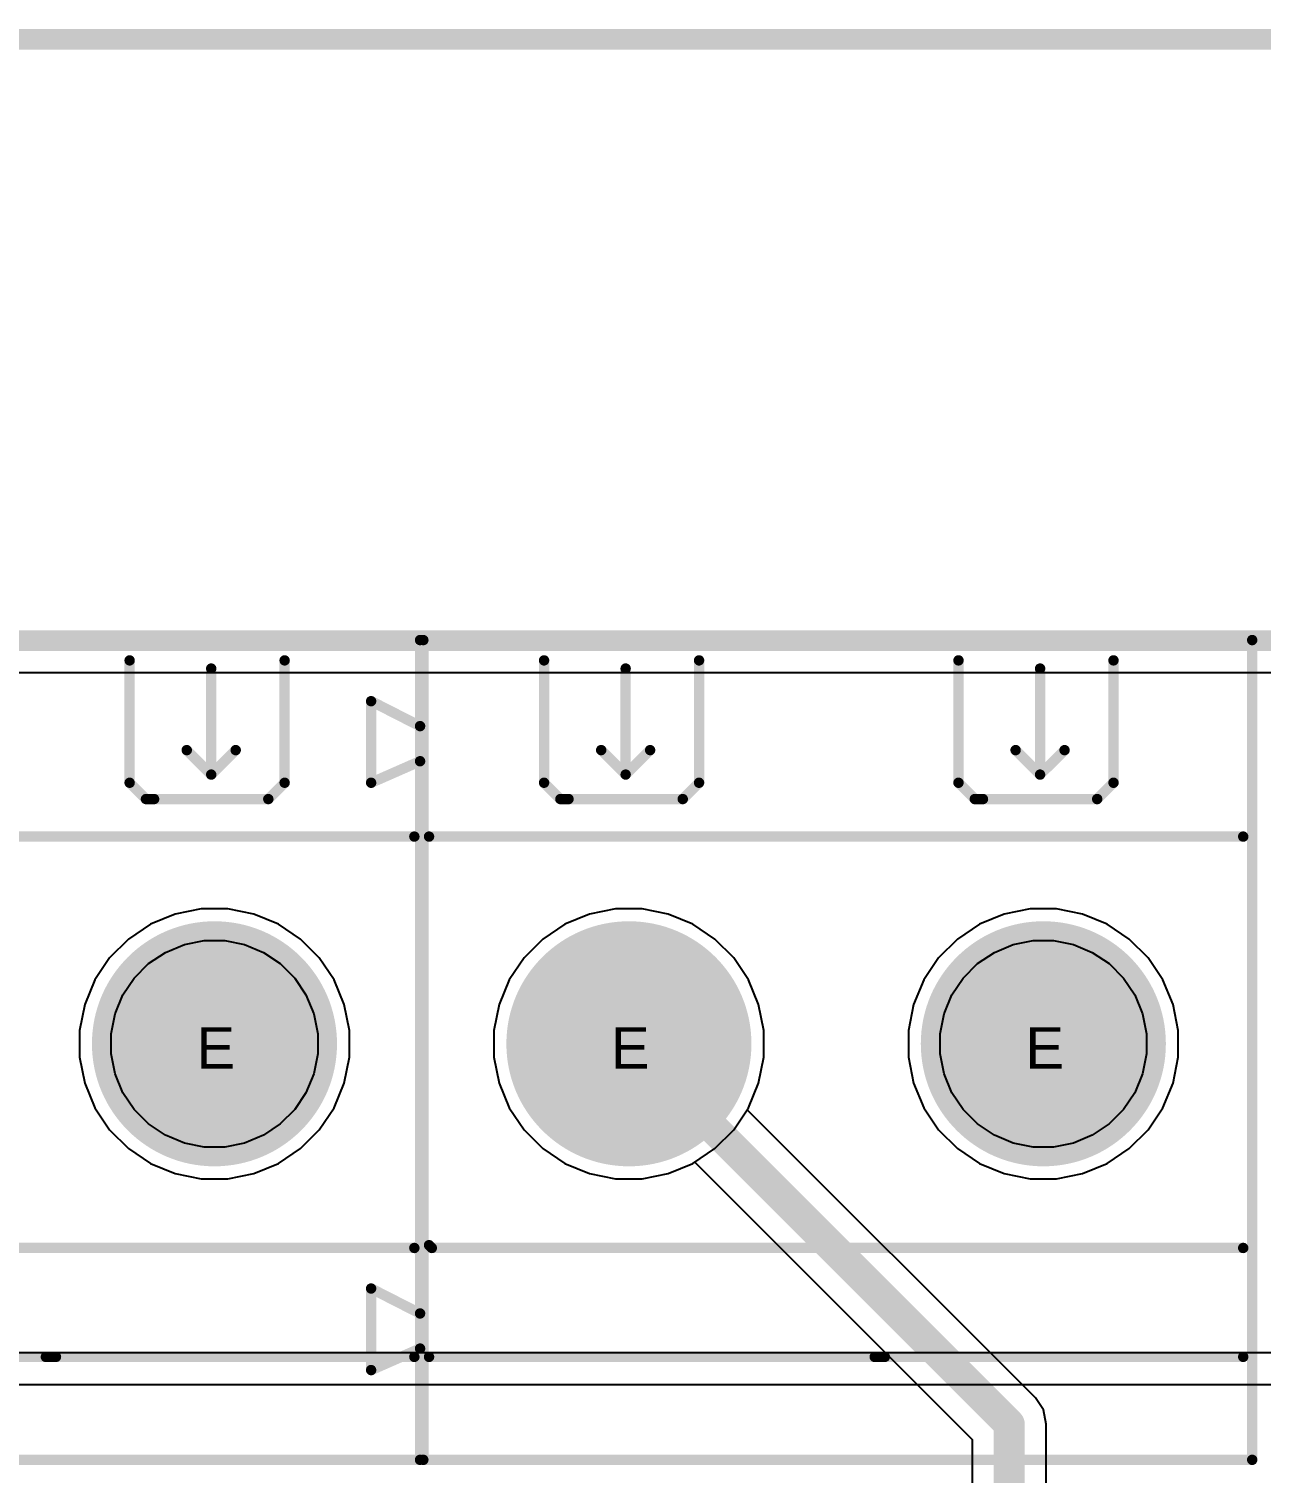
# Model space of a CAD drawing. Header units: inches. Extents: x -11 to 5379, y 0 to 5429.
# Drawn here: x 237.98 to 253.09, y 99.8 to 117.5 of the extents above; entities that cross this region are included whole.
import ezdxf

# ---------------------------------------------------------------- set-up
doc = ezdxf.new("R2010")
doc.units = ezdxf.units.IN
for name, color, linetype in [('Board Outline', 216, 'Continuous'), ('Bottom Layer', 5, 'Continuous'), ('Bottom Solder', 6, 'Continuous'), ('Dimension', 6, 'Continuous'), ('Drill Drawing', 1, 'Continuous'), ('GND', 16, 'Continuous'), ('Multi-Layer', 9, 'Continuous'), ('Pad Holes', 156, 'Continuous'), ('PWR', 76, 'Continuous'), ('Top Layer', 1, 'Continuous'), ('Top Overlay', 2, 'Continuous'), ('Top Solder', 216, 'Continuous')]:
    doc.layers.add(name, color=color, linetype=linetype)
doc.styles.add('Arial', font='', dxfattribs={"height": 0.2})
doc.styles.get('Arial').set_extended_font_data('Arial')

# ---------------------------------------------------------------- blocks, each defined once
blk = doc.blocks.new('DB128L_5_08_2P_GN_S_509')
at = {"layer": 'Bottom Layer'}
h = blk.add_hatch(color=5, dxfattribs=at)
edge = h.paths.add_edge_path()
edge.add_arc((-2.54, 0), 1.4, 0, 360)
h = blk.add_hatch(color=5, dxfattribs=at)
edge = h.paths.add_edge_path()
edge.add_arc((2.54, 0), 1.4, 0, 360)
at = {"layer": 'Bottom Solder'}
h = blk.add_hatch(color=6, dxfattribs=at)
edge = h.paths.add_edge_path()
edge.add_arc((-2.54, 0), 1.502, 0, 360)
h = blk.add_hatch(color=6, dxfattribs=at)
edge = h.paths.add_edge_path()
edge.add_arc((2.54, 0), 1.502, 0, 360)
at = {"layer": 'GND'}
h = blk.add_hatch(color=16, dxfattribs=at)
edge = h.paths.add_edge_path()
edge.add_arc((-2.54, 0), 1.4, 0, 360)
h = blk.add_hatch(color=16, dxfattribs=at)
edge = h.paths.add_edge_path()
edge.add_arc((2.54, 0), 1.4, 0, 360)
at = {"layer": 'Multi-Layer'}
h = blk.add_hatch(color=9, dxfattribs=at)
edge = h.paths.add_edge_path()
edge.add_arc((-2.54, 0), 1.4, 0, 360)
h = blk.add_hatch(color=9, dxfattribs=at)
edge = h.paths.add_edge_path()
edge.add_arc((2.54, 0), 1.4, 0, 360)
at = {"layer": 'Pad Holes'}
h = blk.add_hatch(color=7, dxfattribs=at)
edge = h.paths.add_edge_path()
edge.add_arc((-2.54, 0), 0.8, 0, 360)
h = blk.add_hatch(color=7, dxfattribs=at)
edge = h.paths.add_edge_path()
edge.add_arc((2.54, 0), 0.8, 0, 360)
at = {"layer": 'PWR'}
h = blk.add_hatch(color=76, dxfattribs=at)
edge = h.paths.add_edge_path()
edge.add_arc((-2.54, 0), 1.4, 0, 360)
h = blk.add_hatch(color=76, dxfattribs=at)
edge = h.paths.add_edge_path()
edge.add_arc((2.54, 0), 1.4, 0, 360)
at = {"layer": 'Top Layer'}
h = blk.add_hatch(color=1, dxfattribs=at)
edge = h.paths.add_edge_path()
edge.add_arc((-2.54, 0), 1.4, 0, 360)
h = blk.add_hatch(color=1, dxfattribs=at)
edge = h.paths.add_edge_path()
edge.add_arc((2.54, 0), 1.4, 0, 360)
at = {"layer": 'Top Solder'}
h = blk.add_hatch(color=216, dxfattribs=at)
edge = h.paths.add_edge_path()
edge.add_arc((-2.54, 0), 1.502, 0, 360)
h = blk.add_hatch(color=216, dxfattribs=at)
edge = h.paths.add_edge_path()
edge.add_arc((2.54, 0), 1.502, 0, 360)
at = {"layer": 'Top Overlay'}
for points in [[(-5.1, 4.949, 0.127, 0.127, 0), (5.1, 4.949, 0.127, 0.127, 0)], [(-5.1, -5.1, 0.127, 0.127, 0), (-5.1, 4.949, 0.127, 0.127, 0)], [(5.1, -5.1, 0.127, 0.127, 0), (5.1, 4.949, 0.127, 0.127, 0)], [(-3.58, 3.2, 0.127, 0.127, 0), (-3.58, 4.7, 0.127, 0.127, 0)], [(-2.58, 3.3, 0.127, 0.127, 0), (-2.58, 4.6, 0.127, 0.127, 0)], [(-1.68, 3.2, 0.127, 0.127, 0), (-1.68, 4.7, 0.127, 0.127, 0)], [(1.5, 3.2, 0.127, 0.127, 0), (1.5, 4.7, 0.127, 0.127, 0)], [(2.5, 3.3, 0.127, 0.127, 0), (2.5, 4.6, 0.127, 0.127, 0)], [(3.4, 3.2, 0.127, 0.127, 0), (3.4, 4.7, 0.127, 0.127, 0)], [(-5.7, 3.2, 0.127, 0.127, 0), (-5.7, 4.2, 0.127, 0.127, 0)], [(-5.7, 4.2, 0.127, 0.127, 0), (-5.1, 3.894, 0.127, 0.127, 0)], [(-2.88, 3.6, 0.127, 0.127, 0), (-2.58, 3.3, 0.127, 0.127, 0)], [(-2.58, 3.3, 0.127, 0.127, 0), (-2.28, 3.6, 0.127, 0.127, 0)], [(2.2, 3.6, 0.127, 0.127, 0), (2.5, 3.3, 0.127, 0.127, 0)], [(2.5, 3.3, 0.127, 0.127, 0), (2.8, 3.6, 0.127, 0.127, 0)], [(-5.7, 3.2, 0.127, 0.127, 0), (-5.1, 3.464, 0.127, 0.127, 0)], [(-3.58, 3.2, 0.127, 0.127, 0), (-3.38, 3, 0.127, 0.127, 0)], [(-1.88, 3, 0.127, 0.127, 0), (-1.68, 3.2, 0.127, 0.127, 0)], [(1.5, 3.2, 0.127, 0.127, 0), (1.7, 3, 0.127, 0.127, 0)], [(3.2, 3, 0.127, 0.127, 0), (3.4, 3.2, 0.127, 0.127, 0)], [(-3.38, 3, 0.127, 0.127, 0), (-3.28, 3, 0.127, 0.127, 0)], [(-3.28, 3, 0.127, 0.127, 0), (-1.88, 3, 0.127, 0.127, 0)], [(1.7, 3, 0.127, 0.127, 0), (1.8, 3, 0.127, 0.127, 0)], [(1.8, 3, 0.127, 0.127, 0), (3.2, 3, 0.127, 0.127, 0)], [(-4.99, 2.54, 0.127, 0.127, 0), (4.99, 2.54, 0.127, 0.127, 0)], [(-4.99, -2.469, 0.127, 0.127, 0), (-4.956, -2.503, 0.127, 0.127, 0)], [(-4.956, -2.503, 0.127, 0.127, 0), (4.99, -2.503, 0.127, 0.127, 0)], [(-5.7, -4, 0.127, 0.127, 0), (-5.7, -3, 0.127, 0.127, 0)], [(-5.7, -3, 0.127, 0.127, 0), (-5.1, -3.306, 0.127, 0.127, 0)], [(-5.7, -4, 0.127, 0.127, 0), (-5.1, -3.736, 0.127, 0.127, 0)], [(-4.99, -3.838, 0.127, 0.127, 0), (4.99, -3.838, 0.127, 0.127, 0)], [(0.473, -3.838, 0.127, 0.127, 0), (0.597, -3.838, 0.127, 0.127, 0)], [(-5.1, -5.1, 0.127, 0.127, 0), (5.1, -5.1, 0.127, 0.127, 0)]]:
    blk.add_lwpolyline(points, format="xyseb", dxfattribs=at)
for points in [[(-5.132, 4.949, 0.0635, 0.0635, 1), (-5.068, 4.949, 0.0635, 0.0635, 1)], [(-5.132, 4.949, 0.0635, 0.0635, 1), (-5.068, 4.949, 0.0635, 0.0635, 1)], [(5.068, 4.949, 0.0635, 0.0635, 1), (5.132, 4.949, 0.0635, 0.0635, 1)], [(5.068, 4.949, 0.0635, 0.0635, 1), (5.132, 4.949, 0.0635, 0.0635, 1)], [(-3.612, 4.7, 0.0635, 0.0635, 1), (-3.548, 4.7, 0.0635, 0.0635, 1)], [(-2.612, 4.6, 0.0635, 0.0635, 1), (-2.548, 4.6, 0.0635, 0.0635, 1)], [(-1.712, 4.7, 0.0635, 0.0635, 1), (-1.648, 4.7, 0.0635, 0.0635, 1)], [(1.468, 4.7, 0.0635, 0.0635, 1), (1.532, 4.7, 0.0635, 0.0635, 1)], [(2.468, 4.6, 0.0635, 0.0635, 1), (2.532, 4.6, 0.0635, 0.0635, 1)], [(3.368, 4.7, 0.0635, 0.0635, 1), (3.432, 4.7, 0.0635, 0.0635, 1)], [(-5.732, 4.2, 0.0635, 0.0635, 1), (-5.668, 4.2, 0.0635, 0.0635, 1)], [(-5.732, 4.2, 0.0635, 0.0635, 1), (-5.668, 4.2, 0.0635, 0.0635, 1)], [(-5.132, 3.894, 0.0635, 0.0635, 1), (-5.068, 3.894, 0.0635, 0.0635, 1)], [(-2.912, 3.6, 0.0635, 0.0635, 1), (-2.848, 3.6, 0.0635, 0.0635, 1)], [(-2.312, 3.6, 0.0635, 0.0635, 1), (-2.248, 3.6, 0.0635, 0.0635, 1)], [(2.168, 3.6, 0.0635, 0.0635, 1), (2.232, 3.6, 0.0635, 0.0635, 1)], [(2.768, 3.6, 0.0635, 0.0635, 1), (2.832, 3.6, 0.0635, 0.0635, 1)], [(-5.132, 3.464, 0.0635, 0.0635, 1), (-5.068, 3.464, 0.0635, 0.0635, 1)], [(-5.732, 3.2, 0.0635, 0.0635, 1), (-5.668, 3.2, 0.0635, 0.0635, 1)], [(-5.732, 3.2, 0.0635, 0.0635, 1), (-5.668, 3.2, 0.0635, 0.0635, 1)], [(-3.612, 3.2, 0.0635, 0.0635, 1), (-3.548, 3.2, 0.0635, 0.0635, 1)], [(-3.612, 3.2, 0.0635, 0.0635, 1), (-3.548, 3.2, 0.0635, 0.0635, 1)], [(-2.612, 3.3, 0.0635, 0.0635, 1), (-2.548, 3.3, 0.0635, 0.0635, 1)], [(-2.612, 3.3, 0.0635, 0.0635, 1), (-2.548, 3.3, 0.0635, 0.0635, 1)], [(-2.612, 3.3, 0.0635, 0.0635, 1), (-2.548, 3.3, 0.0635, 0.0635, 1)], [(-1.712, 3.2, 0.0635, 0.0635, 1), (-1.648, 3.2, 0.0635, 0.0635, 1)], [(-1.712, 3.2, 0.0635, 0.0635, 1), (-1.648, 3.2, 0.0635, 0.0635, 1)], [(1.468, 3.2, 0.0635, 0.0635, 1), (1.532, 3.2, 0.0635, 0.0635, 1)], [(1.468, 3.2, 0.0635, 0.0635, 1), (1.532, 3.2, 0.0635, 0.0635, 1)], [(2.468, 3.3, 0.0635, 0.0635, 1), (2.532, 3.3, 0.0635, 0.0635, 1)], [(2.468, 3.3, 0.0635, 0.0635, 1), (2.532, 3.3, 0.0635, 0.0635, 1)], [(2.468, 3.3, 0.0635, 0.0635, 1), (2.532, 3.3, 0.0635, 0.0635, 1)], [(3.368, 3.2, 0.0635, 0.0635, 1), (3.432, 3.2, 0.0635, 0.0635, 1)], [(3.368, 3.2, 0.0635, 0.0635, 1), (3.432, 3.2, 0.0635, 0.0635, 1)], [(-3.412, 3, 0.0635, 0.0635, 1), (-3.348, 3, 0.0635, 0.0635, 1)], [(-3.412, 3, 0.0635, 0.0635, 1), (-3.348, 3, 0.0635, 0.0635, 1)], [(-3.312, 3, 0.0635, 0.0635, 1), (-3.248, 3, 0.0635, 0.0635, 1)], [(-3.312, 3, 0.0635, 0.0635, 1), (-3.248, 3, 0.0635, 0.0635, 1)], [(-1.912, 3, 0.0635, 0.0635, 1), (-1.848, 3, 0.0635, 0.0635, 1)], [(-1.912, 3, 0.0635, 0.0635, 1), (-1.848, 3, 0.0635, 0.0635, 1)], [(1.668, 3, 0.0635, 0.0635, 1), (1.732, 3, 0.0635, 0.0635, 1)], [(1.668, 3, 0.0635, 0.0635, 1), (1.732, 3, 0.0635, 0.0635, 1)], [(1.768, 3, 0.0635, 0.0635, 1), (1.832, 3, 0.0635, 0.0635, 1)], [(1.768, 3, 0.0635, 0.0635, 1), (1.832, 3, 0.0635, 0.0635, 1)], [(3.168, 3, 0.0635, 0.0635, 1), (3.232, 3, 0.0635, 0.0635, 1)], [(3.168, 3, 0.0635, 0.0635, 1), (3.232, 3, 0.0635, 0.0635, 1)], [(-5.022, 2.54, 0.0635, 0.0635, 1), (-4.958, 2.54, 0.0635, 0.0635, 1)], [(4.958, 2.54, 0.0635, 0.0635, 1), (5.022, 2.54, 0.0635, 0.0635, 1)], [(-5.022, -2.469, 0.0635, 0.0635, 1), (-4.958, -2.469, 0.0635, 0.0635, 1)], [(-4.988, -2.503, 0.0635, 0.0635, 1), (-4.924, -2.503, 0.0635, 0.0635, 1)], [(-4.988, -2.503, 0.0635, 0.0635, 1), (-4.924, -2.503, 0.0635, 0.0635, 1)], [(4.958, -2.503, 0.0635, 0.0635, 1), (5.022, -2.503, 0.0635, 0.0635, 1)], [(-5.732, -3, 0.0635, 0.0635, 1), (-5.668, -3, 0.0635, 0.0635, 1)], [(-5.732, -3, 0.0635, 0.0635, 1), (-5.668, -3, 0.0635, 0.0635, 1)], [(-5.132, -3.306, 0.0635, 0.0635, 1), (-5.068, -3.306, 0.0635, 0.0635, 1)], [(-5.132, -3.736, 0.0635, 0.0635, 1), (-5.068, -3.736, 0.0635, 0.0635, 1)], [(-5.022, -3.838, 0.0635, 0.0635, 1), (-4.958, -3.838, 0.0635, 0.0635, 1)], [(0.441, -3.838, 0.0635, 0.0635, 1), (0.505, -3.838, 0.0635, 0.0635, 1)], [(0.566, -3.838, 0.0635, 0.0635, 1), (0.629, -3.838, 0.0635, 0.0635, 1)], [(4.958, -3.838, 0.0635, 0.0635, 1), (5.022, -3.838, 0.0635, 0.0635, 1)], [(-5.732, -4, 0.0635, 0.0635, 1), (-5.668, -4, 0.0635, 0.0635, 1)], [(-5.732, -4, 0.0635, 0.0635, 1), (-5.668, -4, 0.0635, 0.0635, 1)], [(-5.132, -5.1, 0.0635, 0.0635, 1), (-5.068, -5.1, 0.0635, 0.0635, 1)], [(-5.132, -5.1, 0.0635, 0.0635, 1), (-5.068, -5.1, 0.0635, 0.0635, 1)], [(5.068, -5.1, 0.0635, 0.0635, 1), (5.132, -5.1, 0.0635, 0.0635, 1)], [(5.068, -5.1, 0.0635, 0.0635, 1), (5.132, -5.1, 0.0635, 0.0635, 1)]]:
    blk.add_lwpolyline(points, format="xyseb", close=True, dxfattribs=at)
blk = doc.blocks.new('DB128L_5_08_2P_GY_S_510')
at = {"layer": 'Bottom Layer'}
h = blk.add_hatch(color=5, dxfattribs=at)
edge = h.paths.add_edge_path()
edge.add_arc((-2.54, 0), 1.4, 0, 360)
h = blk.add_hatch(color=5, dxfattribs=at)
edge = h.paths.add_edge_path()
edge.add_arc((2.54, 0), 1.4, 0, 360)
at = {"layer": 'Bottom Solder'}
h = blk.add_hatch(color=6, dxfattribs=at)
edge = h.paths.add_edge_path()
edge.add_arc((-2.54, 0), 1.502, 0, 360)
h = blk.add_hatch(color=6, dxfattribs=at)
edge = h.paths.add_edge_path()
edge.add_arc((2.54, 0), 1.502, 0, 360)
at = {"layer": 'GND'}
h = blk.add_hatch(color=16, dxfattribs=at)
edge = h.paths.add_edge_path()
edge.add_arc((-2.54, 0), 1.4, 0, 360)
h = blk.add_hatch(color=16, dxfattribs=at)
edge = h.paths.add_edge_path()
edge.add_arc((2.54, 0), 1.4, 0, 360)
at = {"layer": 'Multi-Layer'}
h = blk.add_hatch(color=9, dxfattribs=at)
edge = h.paths.add_edge_path()
edge.add_arc((-2.54, 0), 1.4, 0, 360)
h = blk.add_hatch(color=9, dxfattribs=at)
edge = h.paths.add_edge_path()
edge.add_arc((2.54, 0), 1.4, 0, 360)
at = {"layer": 'Pad Holes'}
h = blk.add_hatch(color=7, dxfattribs=at)
edge = h.paths.add_edge_path()
edge.add_arc((-2.54, 0), 0.8, 0, 360)
h = blk.add_hatch(color=7, dxfattribs=at)
edge = h.paths.add_edge_path()
edge.add_arc((2.54, 0), 0.8, 0, 360)
at = {"layer": 'PWR'}
h = blk.add_hatch(color=76, dxfattribs=at)
edge = h.paths.add_edge_path()
edge.add_arc((-2.54, 0), 1.4, 0, 360)
h = blk.add_hatch(color=76, dxfattribs=at)
edge = h.paths.add_edge_path()
edge.add_arc((2.54, 0), 1.4, 0, 360)
at = {"layer": 'Top Layer'}
h = blk.add_hatch(color=1, dxfattribs=at)
edge = h.paths.add_edge_path()
edge.add_arc((-2.54, 0), 1.4, 0, 360)
h = blk.add_hatch(color=1, dxfattribs=at)
edge = h.paths.add_edge_path()
edge.add_arc((2.54, 0), 1.4, 0, 360)
at = {"layer": 'Top Solder'}
h = blk.add_hatch(color=216, dxfattribs=at)
edge = h.paths.add_edge_path()
edge.add_arc((-2.54, 0), 1.502, 0, 360)
h = blk.add_hatch(color=216, dxfattribs=at)
edge = h.paths.add_edge_path()
edge.add_arc((2.54, 0), 1.502, 0, 360)
at = {"layer": 'Top Overlay'}
for points in [[(-5.1, -5.1, 0.127, 0.127, 0), (-5.1, 4.949, 0.127, 0.127, 0)], [(-5.1, 4.949, 0.127, 0.127, 0), (5.1, 4.949, 0.127, 0.127, 0)], [(5.1, -5.1, 0.127, 0.127, 0), (5.1, 4.949, 0.127, 0.127, 0)], [(-3.58, 3.2, 0.127, 0.127, 0), (-3.58, 4.7, 0.127, 0.127, 0)], [(-2.58, 3.3, 0.127, 0.127, 0), (-2.58, 4.6, 0.127, 0.127, 0)], [(-1.68, 3.2, 0.127, 0.127, 0), (-1.68, 4.7, 0.127, 0.127, 0)], [(1.5, 3.2, 0.127, 0.127, 0), (1.5, 4.7, 0.127, 0.127, 0)], [(2.5, 3.3, 0.127, 0.127, 0), (2.5, 4.6, 0.127, 0.127, 0)], [(3.4, 3.2, 0.127, 0.127, 0), (3.4, 4.7, 0.127, 0.127, 0)], [(-5.7, 4.2, 0.127, 0.127, 0), (-5.1, 3.894, 0.127, 0.127, 0)], [(-5.7, 3.2, 0.127, 0.127, 0), (-5.7, 4.2, 0.127, 0.127, 0)], [(-2.88, 3.6, 0.127, 0.127, 0), (-2.58, 3.3, 0.127, 0.127, 0)], [(-2.58, 3.3, 0.127, 0.127, 0), (-2.28, 3.6, 0.127, 0.127, 0)], [(2.2, 3.6, 0.127, 0.127, 0), (2.5, 3.3, 0.127, 0.127, 0)], [(2.5, 3.3, 0.127, 0.127, 0), (2.8, 3.6, 0.127, 0.127, 0)], [(-5.7, 3.2, 0.127, 0.127, 0), (-5.1, 3.464, 0.127, 0.127, 0)], [(-3.58, 3.2, 0.127, 0.127, 0), (-3.38, 3, 0.127, 0.127, 0)], [(-1.88, 3, 0.127, 0.127, 0), (-1.68, 3.2, 0.127, 0.127, 0)], [(1.5, 3.2, 0.127, 0.127, 0), (1.7, 3, 0.127, 0.127, 0)], [(3.2, 3, 0.127, 0.127, 0), (3.4, 3.2, 0.127, 0.127, 0)], [(-3.38, 3, 0.127, 0.127, 0), (-3.28, 3, 0.127, 0.127, 0)], [(-3.28, 3, 0.127, 0.127, 0), (-1.88, 3, 0.127, 0.127, 0)], [(1.7, 3, 0.127, 0.127, 0), (1.8, 3, 0.127, 0.127, 0)], [(1.8, 3, 0.127, 0.127, 0), (3.2, 3, 0.127, 0.127, 0)], [(-4.99, 2.54, 0.127, 0.127, 0), (4.99, 2.54, 0.127, 0.127, 0)], [(-4.99, -2.469, 0.127, 0.127, 0), (-4.956, -2.503, 0.127, 0.127, 0)], [(-4.956, -2.503, 0.127, 0.127, 0), (4.99, -2.503, 0.127, 0.127, 0)], [(-5.7, -3, 0.127, 0.127, 0), (-5.1, -3.306, 0.127, 0.127, 0)], [(-5.7, -4, 0.127, 0.127, 0), (-5.7, -3, 0.127, 0.127, 0)], [(-5.7, -4, 0.127, 0.127, 0), (-5.1, -3.736, 0.127, 0.127, 0)], [(-4.99, -3.838, 0.127, 0.127, 0), (4.99, -3.838, 0.127, 0.127, 0)], [(0.473, -3.838, 0.127, 0.127, 0), (0.597, -3.838, 0.127, 0.127, 0)], [(-5.1, -5.1, 0.127, 0.127, 0), (5.1, -5.1, 0.127, 0.127, 0)]]:
    blk.add_lwpolyline(points, format="xyseb", dxfattribs=at)
for points in [[(-5.132, 4.949, 0.0635, 0.0635, 1), (-5.068, 4.949, 0.0635, 0.0635, 1)], [(-5.132, 4.949, 0.0635, 0.0635, 1), (-5.068, 4.949, 0.0635, 0.0635, 1)], [(5.068, 4.949, 0.0635, 0.0635, 1), (5.132, 4.949, 0.0635, 0.0635, 1)], [(5.068, 4.949, 0.0635, 0.0635, 1), (5.132, 4.949, 0.0635, 0.0635, 1)], [(-3.612, 4.7, 0.0635, 0.0635, 1), (-3.548, 4.7, 0.0635, 0.0635, 1)], [(-2.612, 4.6, 0.0635, 0.0635, 1), (-2.548, 4.6, 0.0635, 0.0635, 1)], [(-1.712, 4.7, 0.0635, 0.0635, 1), (-1.648, 4.7, 0.0635, 0.0635, 1)], [(1.468, 4.7, 0.0635, 0.0635, 1), (1.532, 4.7, 0.0635, 0.0635, 1)], [(2.468, 4.6, 0.0635, 0.0635, 1), (2.532, 4.6, 0.0635, 0.0635, 1)], [(3.368, 4.7, 0.0635, 0.0635, 1), (3.432, 4.7, 0.0635, 0.0635, 1)], [(-5.732, 4.2, 0.0635, 0.0635, 1), (-5.668, 4.2, 0.0635, 0.0635, 1)], [(-5.732, 4.2, 0.0635, 0.0635, 1), (-5.668, 4.2, 0.0635, 0.0635, 1)], [(-5.132, 3.894, 0.0635, 0.0635, 1), (-5.068, 3.894, 0.0635, 0.0635, 1)], [(-2.912, 3.6, 0.0635, 0.0635, 1), (-2.848, 3.6, 0.0635, 0.0635, 1)], [(-2.312, 3.6, 0.0635, 0.0635, 1), (-2.248, 3.6, 0.0635, 0.0635, 1)], [(2.168, 3.6, 0.0635, 0.0635, 1), (2.232, 3.6, 0.0635, 0.0635, 1)], [(2.768, 3.6, 0.0635, 0.0635, 1), (2.832, 3.6, 0.0635, 0.0635, 1)], [(-5.132, 3.464, 0.0635, 0.0635, 1), (-5.068, 3.464, 0.0635, 0.0635, 1)], [(-5.732, 3.2, 0.0635, 0.0635, 1), (-5.668, 3.2, 0.0635, 0.0635, 1)], [(-5.732, 3.2, 0.0635, 0.0635, 1), (-5.668, 3.2, 0.0635, 0.0635, 1)], [(-3.612, 3.2, 0.0635, 0.0635, 1), (-3.548, 3.2, 0.0635, 0.0635, 1)], [(-3.612, 3.2, 0.0635, 0.0635, 1), (-3.548, 3.2, 0.0635, 0.0635, 1)], [(-2.612, 3.3, 0.0635, 0.0635, 1), (-2.548, 3.3, 0.0635, 0.0635, 1)], [(-2.612, 3.3, 0.0635, 0.0635, 1), (-2.548, 3.3, 0.0635, 0.0635, 1)], [(-2.612, 3.3, 0.0635, 0.0635, 1), (-2.548, 3.3, 0.0635, 0.0635, 1)], [(-1.712, 3.2, 0.0635, 0.0635, 1), (-1.648, 3.2, 0.0635, 0.0635, 1)], [(-1.712, 3.2, 0.0635, 0.0635, 1), (-1.648, 3.2, 0.0635, 0.0635, 1)], [(1.468, 3.2, 0.0635, 0.0635, 1), (1.532, 3.2, 0.0635, 0.0635, 1)], [(1.468, 3.2, 0.0635, 0.0635, 1), (1.532, 3.2, 0.0635, 0.0635, 1)], [(2.468, 3.3, 0.0635, 0.0635, 1), (2.532, 3.3, 0.0635, 0.0635, 1)], [(2.468, 3.3, 0.0635, 0.0635, 1), (2.532, 3.3, 0.0635, 0.0635, 1)], [(2.468, 3.3, 0.0635, 0.0635, 1), (2.532, 3.3, 0.0635, 0.0635, 1)], [(3.368, 3.2, 0.0635, 0.0635, 1), (3.432, 3.2, 0.0635, 0.0635, 1)], [(3.368, 3.2, 0.0635, 0.0635, 1), (3.432, 3.2, 0.0635, 0.0635, 1)], [(-3.412, 3, 0.0635, 0.0635, 1), (-3.348, 3, 0.0635, 0.0635, 1)], [(-3.412, 3, 0.0635, 0.0635, 1), (-3.348, 3, 0.0635, 0.0635, 1)], [(-3.312, 3, 0.0635, 0.0635, 1), (-3.248, 3, 0.0635, 0.0635, 1)], [(-3.312, 3, 0.0635, 0.0635, 1), (-3.248, 3, 0.0635, 0.0635, 1)], [(-1.912, 3, 0.0635, 0.0635, 1), (-1.848, 3, 0.0635, 0.0635, 1)], [(-1.912, 3, 0.0635, 0.0635, 1), (-1.848, 3, 0.0635, 0.0635, 1)], [(1.668, 3, 0.0635, 0.0635, 1), (1.732, 3, 0.0635, 0.0635, 1)], [(1.668, 3, 0.0635, 0.0635, 1), (1.732, 3, 0.0635, 0.0635, 1)], [(1.768, 3, 0.0635, 0.0635, 1), (1.832, 3, 0.0635, 0.0635, 1)], [(1.768, 3, 0.0635, 0.0635, 1), (1.832, 3, 0.0635, 0.0635, 1)], [(3.168, 3, 0.0635, 0.0635, 1), (3.232, 3, 0.0635, 0.0635, 1)], [(3.168, 3, 0.0635, 0.0635, 1), (3.232, 3, 0.0635, 0.0635, 1)], [(-5.022, 2.54, 0.0635, 0.0635, 1), (-4.958, 2.54, 0.0635, 0.0635, 1)], [(4.958, 2.54, 0.0635, 0.0635, 1), (5.022, 2.54, 0.0635, 0.0635, 1)], [(-5.022, -2.469, 0.0635, 0.0635, 1), (-4.958, -2.469, 0.0635, 0.0635, 1)], [(-4.988, -2.503, 0.0635, 0.0635, 1), (-4.924, -2.503, 0.0635, 0.0635, 1)], [(-4.988, -2.503, 0.0635, 0.0635, 1), (-4.924, -2.503, 0.0635, 0.0635, 1)], [(4.958, -2.503, 0.0635, 0.0635, 1), (5.022, -2.503, 0.0635, 0.0635, 1)], [(-5.732, -3, 0.0635, 0.0635, 1), (-5.668, -3, 0.0635, 0.0635, 1)], [(-5.732, -3, 0.0635, 0.0635, 1), (-5.668, -3, 0.0635, 0.0635, 1)], [(-5.132, -3.306, 0.0635, 0.0635, 1), (-5.068, -3.306, 0.0635, 0.0635, 1)], [(-5.132, -3.736, 0.0635, 0.0635, 1), (-5.068, -3.736, 0.0635, 0.0635, 1)], [(-5.022, -3.838, 0.0635, 0.0635, 1), (-4.958, -3.838, 0.0635, 0.0635, 1)], [(0.441, -3.838, 0.0635, 0.0635, 1), (0.505, -3.838, 0.0635, 0.0635, 1)], [(0.566, -3.838, 0.0635, 0.0635, 1), (0.629, -3.838, 0.0635, 0.0635, 1)], [(4.958, -3.838, 0.0635, 0.0635, 1), (5.022, -3.838, 0.0635, 0.0635, 1)], [(-5.732, -4, 0.0635, 0.0635, 1), (-5.668, -4, 0.0635, 0.0635, 1)], [(-5.732, -4, 0.0635, 0.0635, 1), (-5.668, -4, 0.0635, 0.0635, 1)], [(-5.132, -5.1, 0.0635, 0.0635, 1), (-5.068, -5.1, 0.0635, 0.0635, 1)], [(-5.132, -5.1, 0.0635, 0.0635, 1), (-5.068, -5.1, 0.0635, 0.0635, 1)], [(5.068, -5.1, 0.0635, 0.0635, 1), (5.132, -5.1, 0.0635, 0.0635, 1)], [(5.068, -5.1, 0.0635, 0.0635, 1), (5.132, -5.1, 0.0635, 0.0635, 1)]]:
    blk.add_lwpolyline(points, format="xyseb", close=True, dxfattribs=at)

msp = doc.modelspace()

# ---------------------------------------------------------------- linework, layer by layer
at = {"layer": 'Board Outline'}
msp.add_lwpolyline([(0, 110, 0.254, 0.254, 0), (344, 110, 0.254, 0.254, 0)], format="xyseb", dxfattribs=at)
at = {"layer": 'Bottom Layer'}
for p, q in [((202.757, 109.612), (334.329, 109.612)), ((244.856, 106.649), (244.554, 106.524)), ((245.175, 106.713), (244.856, 106.649)), ((245.501, 106.713), (245.175, 106.713)), ((245.82, 106.649), (245.501, 106.713)), ((246.121, 106.524), (245.82, 106.649)), ((244.554, 106.524), (244.284, 106.343)), ((246.392, 106.343), (246.121, 106.524)), ((244.284, 106.343), (244.053, 106.113)), ((246.623, 106.113), (246.392, 106.343)), ((244.053, 106.113), (243.872, 105.842)), ((246.804, 105.842), (246.623, 106.113)), ((243.872, 105.842), (243.748, 105.541)), ((246.928, 105.541), (246.804, 105.842)), ((243.748, 105.541), (243.684, 105.221)), ((246.992, 105.221), (246.928, 105.541)), ((243.684, 105.221), (243.684, 104.896)), ((246.992, 104.896), (246.992, 105.221)), ((243.684, 104.896), (243.748, 104.576)), ((246.928, 104.576), (246.992, 104.896)), ((243.748, 104.576), (243.872, 104.275)), ((246.804, 104.275), (246.928, 104.576)), ((243.872, 104.275), (244.053, 104.004)), ((246.623, 104.004), (246.804, 104.275)), ((244.053, 104.004), (244.284, 103.774)), ((246.392, 103.774), (246.623, 104.004)), ((244.284, 103.774), (244.554, 103.593)), ((246.121, 103.593), (246.392, 103.774)), ((244.554, 103.593), (244.856, 103.468)), ((245.82, 103.468), (246.121, 103.593)), ((244.856, 103.468), (245.175, 103.405)), ((245.175, 103.405), (245.501, 103.405)), ((245.501, 103.405), (245.82, 103.468))]:
    msp.add_line(p, q, dxfattribs=at)
at = {"layer": 'Dimension'}
msp.add_lwpolyline([(196.992, 117.373, 0.254, 0.254, 0), (344, 117.373, 0.254, 0.254, 0)], format="xyseb", dxfattribs=at)
at = {"layer": 'GND'}
for p, q in [((0.388, 109.612), (343.612, 109.612)), ((239.776, 106.649), (239.474, 106.524)), ((240.095, 106.713), (239.776, 106.649)), ((240.421, 106.713), (240.095, 106.713)), ((240.74, 106.649), (240.421, 106.713)), ((241.041, 106.524), (240.74, 106.649)), ((244.856, 106.649), (244.554, 106.524)), ((245.175, 106.713), (244.856, 106.649)), ((245.501, 106.713), (245.175, 106.713)), ((245.82, 106.649), (245.501, 106.713)), ((246.121, 106.524), (245.82, 106.649)), ((249.936, 106.649), (249.634, 106.524)), ((250.255, 106.713), (249.936, 106.649)), ((250.581, 106.713), (250.255, 106.713)), ((250.9, 106.649), (250.581, 106.713)), ((251.201, 106.524), (250.9, 106.649)), ((239.474, 106.524), (239.204, 106.343)), ((241.312, 106.343), (241.041, 106.524)), ((244.554, 106.524), (244.284, 106.343)), ((246.392, 106.343), (246.121, 106.524)), ((249.634, 106.524), (249.364, 106.343)), ((251.472, 106.343), (251.201, 106.524)), ((239.204, 106.343), (238.973, 106.113)), ((239.658, 106.18), (239.889, 106.275)), ((239.889, 106.275), (240.133, 106.324)), ((240.133, 106.324), (240.383, 106.324)), ((240.383, 106.324), (240.627, 106.275)), ((240.627, 106.275), (240.857, 106.18)), ((241.543, 106.113), (241.312, 106.343)), ((244.284, 106.343), (244.053, 106.113)), ((246.623, 106.113), (246.392, 106.343)), ((249.364, 106.343), (249.133, 106.113)), ((249.818, 106.18), (250.049, 106.275)), ((250.049, 106.275), (250.293, 106.324)), ((250.293, 106.324), (250.543, 106.324)), ((250.543, 106.324), (250.787, 106.275)), ((250.787, 106.275), (251.017, 106.18)), ((251.703, 106.113), (251.472, 106.343)), ((238.973, 106.113), (238.792, 105.842)), ((239.451, 106.042), (239.658, 106.18)), ((240.857, 106.18), (241.065, 106.042)), ((241.724, 105.842), (241.543, 106.113)), ((244.053, 106.113), (243.872, 105.842)), ((246.804, 105.842), (246.623, 106.113)), ((249.133, 106.113), (248.952, 105.842)), ((249.611, 106.042), (249.818, 106.18)), ((251.017, 106.18), (251.225, 106.042)), ((251.884, 105.842), (251.703, 106.113)), ((239.275, 105.865), (239.451, 106.042)), ((241.065, 106.042), (241.241, 105.865)), ((249.435, 105.865), (249.611, 106.042)), ((251.225, 106.042), (251.401, 105.865)), ((238.792, 105.842), (238.668, 105.541)), ((239.136, 105.658), (239.275, 105.865)), ((241.241, 105.865), (241.379, 105.658)), ((241.848, 105.541), (241.724, 105.842)), ((243.872, 105.842), (243.748, 105.541)), ((246.928, 105.541), (246.804, 105.842)), ((248.952, 105.842), (248.828, 105.541)), ((249.296, 105.658), (249.435, 105.865)), ((251.401, 105.865), (251.539, 105.658)), ((252.008, 105.541), (251.884, 105.842)), ((238.668, 105.541), (238.604, 105.221)), ((239.041, 105.428), (239.136, 105.658)), ((241.379, 105.658), (241.475, 105.428)), ((241.912, 105.221), (241.848, 105.541)), ((243.748, 105.541), (243.684, 105.221)), ((246.992, 105.221), (246.928, 105.541)), ((248.828, 105.541), (248.764, 105.221)), ((249.201, 105.428), (249.296, 105.658)), ((251.539, 105.658), (251.635, 105.428)), ((252.072, 105.221), (252.008, 105.541)), ((238.992, 105.183), (239.041, 105.428)), ((241.475, 105.428), (241.523, 105.183)), ((249.152, 105.183), (249.201, 105.428)), ((251.635, 105.428), (251.683, 105.183)), ((238.604, 105.221), (238.604, 104.896)), ((238.992, 104.934), (238.992, 105.183)), ((241.523, 105.183), (241.523, 104.934)), ((241.912, 104.896), (241.912, 105.221)), ((243.684, 105.221), (243.684, 104.896)), ((246.992, 104.896), (246.992, 105.221)), ((248.764, 105.221), (248.764, 104.896)), ((249.152, 104.934), (249.152, 105.183)), ((251.683, 105.183), (251.683, 104.934)), ((252.072, 104.896), (252.072, 105.221)), ((238.604, 104.896), (238.668, 104.576)), ((239.041, 104.689), (238.992, 104.934)), ((241.523, 104.934), (241.475, 104.689)), ((241.848, 104.576), (241.912, 104.896)), ((243.684, 104.896), (243.748, 104.576)), ((246.928, 104.576), (246.992, 104.896)), ((248.764, 104.896), (248.828, 104.576)), ((249.201, 104.689), (249.152, 104.934)), ((251.683, 104.934), (251.635, 104.689)), ((252.008, 104.576), (252.072, 104.896)), ((239.136, 104.459), (239.041, 104.689)), ((241.475, 104.689), (241.379, 104.459)), ((249.296, 104.459), (249.201, 104.689)), ((251.635, 104.689), (251.539, 104.459)), ((238.668, 104.576), (238.792, 104.275)), ((239.275, 104.252), (239.136, 104.459)), ((241.379, 104.459), (241.241, 104.252)), ((241.724, 104.275), (241.848, 104.576)), ((243.748, 104.576), (243.872, 104.275)), ((246.804, 104.275), (246.928, 104.576)), ((248.828, 104.576), (248.952, 104.275)), ((249.435, 104.252), (249.296, 104.459)), ((251.539, 104.459), (251.401, 104.252)), ((251.884, 104.275), (252.008, 104.576)), ((238.792, 104.275), (238.973, 104.004)), ((239.451, 104.076), (239.275, 104.252)), ((241.241, 104.252), (241.065, 104.076)), ((241.543, 104.004), (241.724, 104.275)), ((243.872, 104.275), (244.053, 104.004)), ((246.623, 104.004), (246.804, 104.275)), ((248.952, 104.275), (249.133, 104.004)), ((249.611, 104.076), (249.435, 104.252)), ((251.401, 104.252), (251.225, 104.076)), ((251.703, 104.004), (251.884, 104.275)), ((238.973, 104.004), (239.204, 103.774)), ((239.658, 103.937), (239.451, 104.076)), ((239.889, 103.842), (239.658, 103.937)), ((240.857, 103.937), (240.627, 103.842)), ((241.065, 104.076), (240.857, 103.937)), ((241.312, 103.774), (241.543, 104.004)), ((244.053, 104.004), (244.284, 103.774)), ((246.392, 103.774), (246.623, 104.004)), ((249.133, 104.004), (249.364, 103.774)), ((249.818, 103.937), (249.611, 104.076)), ((250.049, 103.842), (249.818, 103.937)), ((251.017, 103.937), (250.787, 103.842)), ((251.225, 104.076), (251.017, 103.937)), ((251.472, 103.774), (251.703, 104.004)), ((239.204, 103.774), (239.474, 103.593)), ((240.133, 103.793), (239.889, 103.842)), ((240.383, 103.793), (240.133, 103.793)), ((240.627, 103.842), (240.383, 103.793)), ((241.041, 103.593), (241.312, 103.774)), ((244.284, 103.774), (244.554, 103.593)), ((246.121, 103.593), (246.392, 103.774)), ((249.364, 103.774), (249.634, 103.593)), ((250.293, 103.793), (250.049, 103.842)), ((250.543, 103.793), (250.293, 103.793)), ((250.787, 103.842), (250.543, 103.793)), ((251.201, 103.593), (251.472, 103.774)), ((239.474, 103.593), (239.776, 103.468)), ((240.74, 103.468), (241.041, 103.593)), ((244.554, 103.593), (244.856, 103.468)), ((245.82, 103.468), (246.121, 103.593)), ((249.634, 103.593), (249.936, 103.468)), ((250.9, 103.468), (251.201, 103.593)), ((239.776, 103.468), (240.095, 103.405)), ((240.095, 103.405), (240.421, 103.405)), ((240.421, 103.405), (240.74, 103.468)), ((244.856, 103.468), (245.175, 103.405)), ((245.175, 103.405), (245.501, 103.405)), ((245.501, 103.405), (245.82, 103.468)), ((249.936, 103.468), (250.255, 103.405)), ((250.255, 103.405), (250.581, 103.405)), ((250.581, 103.405), (250.9, 103.468)), ((318.16, 101.27), (205.765, 101.27)), ((206.154, 100.881), (318.16, 100.881))]:
    msp.add_line(p, q, dxfattribs=at)
at = {"layer": 'PWR'}
for p, q in [((207.144, 109.612), (343.612, 109.612)), ((239.776, 106.649), (239.474, 106.524)), ((240.095, 106.713), (239.776, 106.649)), ((240.421, 106.713), (240.095, 106.713)), ((240.74, 106.649), (240.421, 106.713)), ((241.041, 106.524), (240.74, 106.649)), ((244.856, 106.649), (244.554, 106.524)), ((245.175, 106.713), (244.856, 106.649)), ((245.501, 106.713), (245.175, 106.713)), ((245.82, 106.649), (245.501, 106.713)), ((246.121, 106.524), (245.82, 106.649)), ((249.936, 106.649), (249.634, 106.524)), ((250.255, 106.713), (249.936, 106.649)), ((250.581, 106.713), (250.255, 106.713)), ((250.9, 106.649), (250.581, 106.713)), ((251.201, 106.524), (250.9, 106.649)), ((239.474, 106.524), (239.204, 106.343)), ((241.312, 106.343), (241.041, 106.524)), ((244.554, 106.524), (244.284, 106.343)), ((246.392, 106.343), (246.121, 106.524)), ((249.634, 106.524), (249.364, 106.343)), ((251.472, 106.343), (251.201, 106.524)), ((239.204, 106.343), (238.973, 106.113)), ((241.543, 106.113), (241.312, 106.343)), ((244.284, 106.343), (244.053, 106.113)), ((246.623, 106.113), (246.392, 106.343)), ((249.364, 106.343), (249.133, 106.113)), ((251.703, 106.113), (251.472, 106.343)), ((238.973, 106.113), (238.792, 105.842)), ((241.724, 105.842), (241.543, 106.113)), ((244.053, 106.113), (243.872, 105.842)), ((246.804, 105.842), (246.623, 106.113)), ((249.133, 106.113), (248.952, 105.842)), ((251.884, 105.842), (251.703, 106.113)), ((238.792, 105.842), (238.668, 105.541)), ((241.848, 105.541), (241.724, 105.842)), ((243.872, 105.842), (243.748, 105.541)), ((246.928, 105.541), (246.804, 105.842)), ((248.952, 105.842), (248.828, 105.541)), ((252.008, 105.541), (251.884, 105.842)), ((238.668, 105.541), (238.604, 105.221)), ((241.912, 105.221), (241.848, 105.541)), ((243.748, 105.541), (243.684, 105.221)), ((246.992, 105.221), (246.928, 105.541)), ((248.828, 105.541), (248.764, 105.221)), ((252.072, 105.221), (252.008, 105.541)), ((238.604, 105.221), (238.604, 104.896)), ((241.912, 104.896), (241.912, 105.221)), ((243.684, 105.221), (243.684, 104.896)), ((246.992, 104.896), (246.992, 105.221)), ((248.764, 105.221), (248.764, 104.896)), ((252.072, 104.896), (252.072, 105.221)), ((238.604, 104.896), (238.668, 104.576)), ((241.848, 104.576), (241.912, 104.896)), ((243.684, 104.896), (243.748, 104.576)), ((246.928, 104.576), (246.992, 104.896)), ((248.764, 104.896), (248.828, 104.576)), ((252.008, 104.576), (252.072, 104.896)), ((238.668, 104.576), (238.792, 104.275)), ((241.724, 104.275), (241.848, 104.576)), ((243.748, 104.576), (243.872, 104.275)), ((246.804, 104.275), (246.928, 104.576)), ((248.828, 104.576), (248.952, 104.275)), ((251.884, 104.275), (252.008, 104.576)), ((238.792, 104.275), (238.973, 104.004)), ((241.543, 104.004), (241.724, 104.275)), ((243.872, 104.275), (244.053, 104.004)), ((246.623, 104.004), (246.804, 104.275)), ((248.952, 104.275), (249.133, 104.004)), ((251.703, 104.004), (251.884, 104.275)), ((238.973, 104.004), (239.204, 103.774)), ((241.312, 103.774), (241.543, 104.004)), ((244.053, 104.004), (244.284, 103.774)), ((246.392, 103.774), (246.623, 104.004)), ((249.133, 104.004), (249.364, 103.774)), ((251.472, 103.774), (251.703, 104.004)), ((239.204, 103.774), (239.474, 103.593)), ((241.041, 103.593), (241.312, 103.774)), ((244.284, 103.774), (244.554, 103.593)), ((246.121, 103.593), (246.392, 103.774)), ((249.364, 103.774), (249.634, 103.593)), ((251.201, 103.593), (251.472, 103.774)), ((239.474, 103.593), (239.776, 103.468)), ((240.74, 103.468), (241.041, 103.593)), ((244.554, 103.593), (244.856, 103.468)), ((245.82, 103.468), (246.121, 103.593)), ((249.634, 103.593), (249.936, 103.468)), ((250.9, 103.468), (251.201, 103.593)), ((239.776, 103.468), (240.095, 103.405)), ((240.095, 103.405), (240.421, 103.405)), ((240.421, 103.405), (240.74, 103.468)), ((244.856, 103.468), (245.175, 103.405)), ((245.175, 103.405), (245.501, 103.405)), ((245.501, 103.405), (245.82, 103.468)), ((249.936, 103.468), (250.255, 103.405)), ((250.255, 103.405), (250.581, 103.405)), ((250.581, 103.405), (250.9, 103.468))]:
    msp.add_line(p, q, dxfattribs=at)
at = {"layer": 'Top Layer'}
for p, q in [((202.757, 109.612), (323.095, 109.612)), ((244.856, 106.649), (244.554, 106.524)), ((245.175, 106.713), (244.856, 106.649)), ((245.501, 106.713), (245.175, 106.713)), ((245.82, 106.649), (245.501, 106.713)), ((246.121, 106.524), (245.82, 106.649)), ((244.554, 106.524), (244.284, 106.343)), ((246.392, 106.343), (246.121, 106.524)), ((244.284, 106.343), (244.053, 106.113)), ((246.623, 106.113), (246.392, 106.343)), ((244.053, 106.113), (243.872, 105.842)), ((246.804, 105.842), (246.623, 106.113)), ((243.872, 105.842), (243.748, 105.541)), ((246.928, 105.541), (246.804, 105.842)), ((243.748, 105.541), (243.684, 105.221)), ((246.992, 105.221), (246.928, 105.541)), ((243.684, 105.221), (243.684, 104.896)), ((246.992, 104.896), (246.992, 105.221)), ((243.684, 104.896), (243.748, 104.576)), ((246.928, 104.576), (246.992, 104.896)), ((243.748, 104.576), (243.872, 104.275)), ((246.804, 104.275), (246.928, 104.576)), ((243.872, 104.275), (244.053, 104.004)), ((246.787, 104.25), (246.804, 104.275)), ((250.321, 100.717), (246.787, 104.25)), ((244.053, 104.004), (244.284, 103.774)), ((244.284, 103.774), (244.554, 103.593)), ((244.554, 103.593), (244.856, 103.468)), ((245.82, 103.468), (246.121, 103.593)), ((246.121, 103.593), (246.146, 103.609)), ((246.146, 103.609), (249.547, 100.209)), ((244.856, 103.468), (245.175, 103.405)), ((245.175, 103.405), (245.501, 103.405)), ((245.501, 103.405), (245.82, 103.468)), ((250.419, 100.57), (250.321, 100.717)), ((250.453, 100.396), (250.419, 100.57)), ((250.453, 86.39), (250.453, 100.396)), ((250.453, 100.396), (250.453, 100.396)), ((249.547, 100.209), (249.547, 86.39))]:
    msp.add_line(p, q, dxfattribs=at)
for points in [[(245.338, 105.059, 0.381, 0.381, 0), (250, 100.396, 0.381, 0.381, 0)], [(250, 85.636, 0.381, 0.381, 0), (250, 100.396, 0.381, 0.381, 0)]]:
    msp.add_lwpolyline(points, format="xyseb", dxfattribs=at)
for points in [[(245.243, 105.059, 0.191, 0.191, 1), (245.433, 105.059, 0.191, 0.191, 1)], [(249.905, 100.396, 0.191, 0.191, 1), (250.095, 100.396, 0.191, 0.191, 1)], [(249.905, 100.396, 0.191, 0.191, 1), (250.095, 100.396, 0.191, 0.191, 1)]]:
    msp.add_lwpolyline(points, format="xyseb", close=True, dxfattribs=at)

# ---------------------------------------------------------------- block references
for name, p in [('DB128L_5_08_2P_GY_S_510', (237.718, 105.059)), ('DB128L_5_08_2P_GN_S_509', (247.878, 105.059))]:
    msp.add_blockref(name, p)

# ---------------------------------------------------------------- texts
at = {"layer": 'Drill Drawing', "style": 'Arial'}
for p in [(240.038, 104.754), (245.118, 104.754), (250.198, 104.754)]:
    msp.add_text('E', height=0.508, dxfattribs=at).set_placement(p)

doc.saveas('drawing.dxf')
